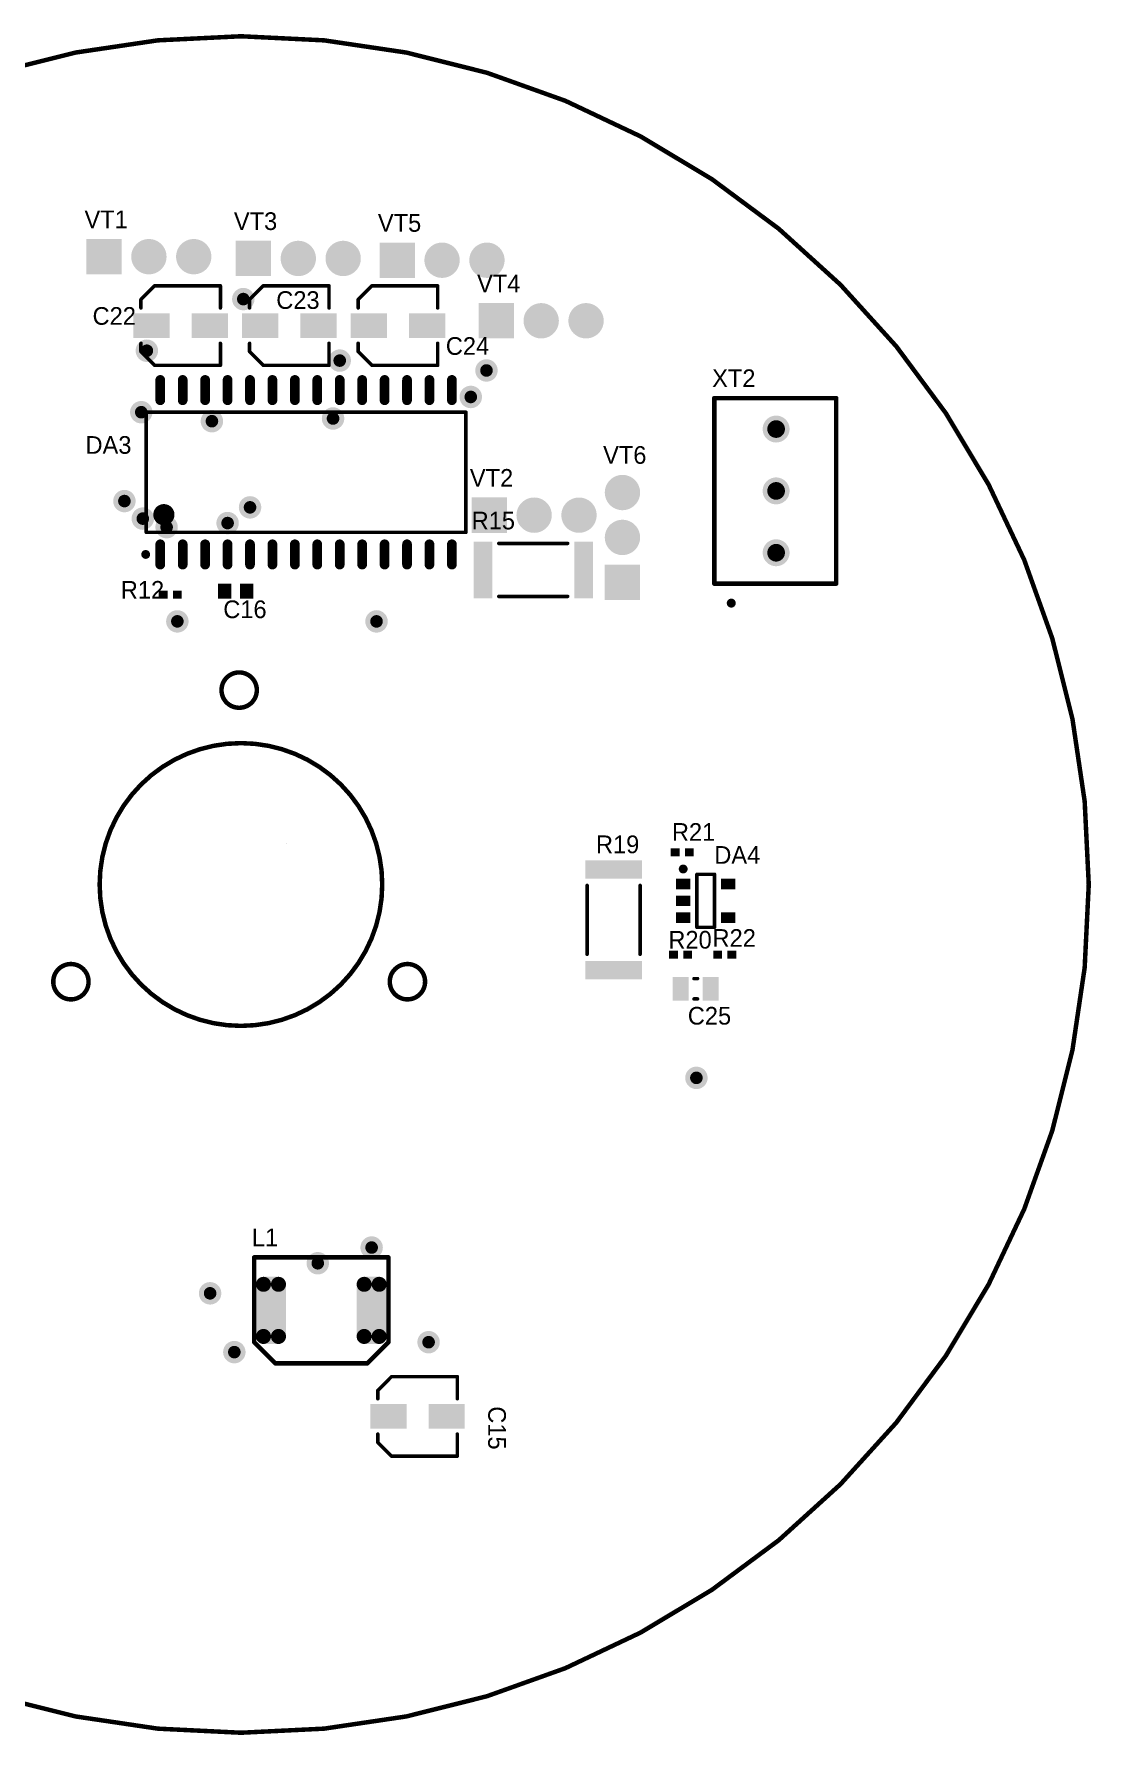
# Model space of a CAD drawing. Header units: millimetres. Extents: x 60.3 to 156.5, y 68.2 to 164.5.
# Drawn here: x 96.7 to 156.5, y 68.2 to 164.5 of the extents above; entities that cross this region are included whole.
import ezdxf

# ---------------------------------------------------------------- set-up
doc = ezdxf.new("R2010")
doc.units = ezdxf.units.MM
for name, color, linetype in [('KeepOutLayer', 6, 'Continuous'), ('MultiLayer', 9, 'Continuous'), ('PadHoleLayer', 156, 'Continuous'), ('TopOverlay', 2, 'Continuous'), ('TopPaste', 8, 'Continuous'), ('ViaHoleLayer', 16, 'Continuous')]:
    doc.layers.add(name, color=color, linetype=linetype)

# ---------------------------------------------------------------- blocks, each defined once
blk = doc.blocks.new('CAP0805_1')
at = {"layer": 'TopOverlay', "const_width": 0.2}
for points in [[(-0.1, 0.575), (0.1, 0.575)], [(-0.1, -0.575), (0.1, -0.575)]]:
    blk.add_lwpolyline(points, dxfattribs=at)
at = {"layer": 'TopOverlay', "const_width": 0.1}
for points in [[(-0.15, 0.575, 1), (-0.05, 0.575, 1)], [(0.05, 0.575, 1), (0.15, 0.575, 1)], [(-0.15, -0.575, 1), (-0.05, -0.575, 1)], [(0.05, -0.575, 1), (0.15, -0.575, 1)]]:
    blk.add_lwpolyline(points, format="xyb", close=True, dxfattribs=at)
at = {"layer": 'TopPaste'}
for points in [[(-0.4, -0.675), (-0.4, 0.675), (-1.3, -0.675), (-1.3, 0.675)], [(1.3, -0.675), (1.3, 0.675), (0.4, -0.675), (0.4, 0.675)]]:
    blk.add_solid(points, dxfattribs=at)
blk = doc.blocks.new('CAPD4_2')
at = {"layer": 'TopOverlay', "const_width": 0.2}
for points in [[(-2.25, 1.475), (-1.475, 2.25)], [(-1.475, 2.25), (2.25, 2.25)], [(2.25, 1), (2.25, 2.25)], [(-2.25, 1), (-2.25, 1.475)], [(-2.25, -1.475), (-2.25, -1)], [(2.25, -2.25), (2.25, -1)], [(-2.25, -1.475), (-1.475, -2.25)], [(-1.475, -2.25), (2.25, -2.25)]]:
    blk.add_lwpolyline(points, dxfattribs=at)
at = {"layer": 'TopOverlay', "const_width": 0.1}
for points in [[(-1.525, 2.25, 1), (-1.425, 2.25, 1)], [(-1.525, 2.25, 1), (-1.425, 2.25, 1)], [(2.2, 2.25, 1), (2.3, 2.25, 1)], [(2.2, 2.25, 1), (2.3, 2.25, 1)], [(-2.3, 1.475, 1), (-2.2, 1.475, 1)], [(-2.3, 1.475, 1), (-2.2, 1.475, 1)], [(-2.3, 1, 1), (-2.2, 1, 1)], [(2.2, 1, 1), (2.3, 1, 1)], [(-2.3, -1, 1), (-2.2, -1, 1)], [(2.2, -1, 1), (2.3, -1, 1)], [(-2.3, -1.475, 1), (-2.2, -1.475, 1)], [(-2.3, -1.475, 1), (-2.2, -1.475, 1)], [(-1.525, -2.25, 1), (-1.425, -2.25, 1)], [(-1.525, -2.25, 1), (-1.425, -2.25, 1)], [(2.2, -2.25, 1), (2.3, -2.25, 1)], [(2.2, -2.25, 1), (2.3, -2.25, 1)]]:
    blk.add_lwpolyline(points, format="xyb", close=True, dxfattribs=at)
at = {"layer": 'TopPaste'}
for points in [[(-0.625, -0.7), (-0.625, 0.7), (-2.675, -0.7), (-2.675, 0.7)], [(2.675, -0.7), (2.675, 0.7), (0.625, -0.7), (0.625, 0.7)]]:
    blk.add_solid(points, dxfattribs=at)
blk = doc.blocks.new('CAPD4_3')
at = {"layer": 'TopOverlay', "const_width": 0.2}
for points in [[(-2.25, 1.475), (-1.475, 2.25)], [(-1.475, 2.25), (2.25, 2.25)], [(2.25, 1), (2.25, 2.25)], [(-2.25, 1), (-2.25, 1.475)], [(-2.25, -1.475), (-2.25, -1)], [(2.25, -2.25), (2.25, -1)], [(-2.25, -1.475), (-1.475, -2.25)], [(-1.475, -2.25), (2.25, -2.25)]]:
    blk.add_lwpolyline(points, dxfattribs=at)
at = {"layer": 'TopOverlay', "const_width": 0.1}
for points in [[(-1.525, 2.25, 1), (-1.425, 2.25, 1)], [(-1.525, 2.25, 1), (-1.425, 2.25, 1)], [(2.2, 2.25, 1), (2.3, 2.25, 1)], [(2.2, 2.25, 1), (2.3, 2.25, 1)], [(-2.3, 1.475, 1), (-2.2, 1.475, 1)], [(-2.3, 1.475, 1), (-2.2, 1.475, 1)], [(-2.3, 1, 1), (-2.2, 1, 1)], [(2.2, 1, 1), (2.3, 1, 1)], [(-2.3, -1, 1), (-2.2, -1, 1)], [(2.2, -1, 1), (2.3, -1, 1)], [(-2.3, -1.475, 1), (-2.2, -1.475, 1)], [(-2.3, -1.475, 1), (-2.2, -1.475, 1)], [(-1.525, -2.25, 1), (-1.425, -2.25, 1)], [(-1.525, -2.25, 1), (-1.425, -2.25, 1)], [(2.2, -2.25, 1), (2.3, -2.25, 1)], [(2.2, -2.25, 1), (2.3, -2.25, 1)]]:
    blk.add_lwpolyline(points, format="xyb", close=True, dxfattribs=at)
at = {"layer": 'TopPaste'}
for points in [[(-0.625, -0.7), (-0.625, 0.7), (-2.675, -0.7), (-2.675, 0.7)], [(2.675, -0.7), (2.675, 0.7), (0.625, -0.7), (0.625, 0.7)]]:
    blk.add_solid(points, dxfattribs=at)
blk = doc.blocks.new('CAPD4_4')
at = {"layer": 'TopOverlay', "const_width": 0.2}
for points in [[(-2.25, 1.475), (-1.475, 2.25)], [(-1.475, 2.25), (2.25, 2.25)], [(2.25, 1), (2.25, 2.25)], [(-2.25, 1), (-2.25, 1.475)], [(-2.25, -1.475), (-2.25, -1)], [(2.25, -2.25), (2.25, -1)], [(-2.25, -1.475), (-1.475, -2.25)], [(-1.475, -2.25), (2.25, -2.25)]]:
    blk.add_lwpolyline(points, dxfattribs=at)
at = {"layer": 'TopOverlay', "const_width": 0.1}
for points in [[(-1.525, 2.25, 1), (-1.425, 2.25, 1)], [(-1.525, 2.25, 1), (-1.425, 2.25, 1)], [(2.2, 2.25, 1), (2.3, 2.25, 1)], [(2.2, 2.25, 1), (2.3, 2.25, 1)], [(-2.3, 1.475, 1), (-2.2, 1.475, 1)], [(-2.3, 1.475, 1), (-2.2, 1.475, 1)], [(-2.3, 1, 1), (-2.2, 1, 1)], [(2.2, 1, 1), (2.3, 1, 1)], [(-2.3, -1, 1), (-2.2, -1, 1)], [(2.2, -1, 1), (2.3, -1, 1)], [(-2.3, -1.475, 1), (-2.2, -1.475, 1)], [(-2.3, -1.475, 1), (-2.2, -1.475, 1)], [(-1.525, -2.25, 1), (-1.425, -2.25, 1)], [(-1.525, -2.25, 1), (-1.425, -2.25, 1)], [(2.2, -2.25, 1), (2.3, -2.25, 1)], [(2.2, -2.25, 1), (2.3, -2.25, 1)]]:
    blk.add_lwpolyline(points, format="xyb", close=True, dxfattribs=at)
at = {"layer": 'TopPaste'}
for points in [[(-0.625, -0.7), (-0.625, 0.7), (-2.675, -0.7), (-2.675, 0.7)], [(2.675, -0.7), (2.675, 0.7), (0.625, -0.7), (0.625, 0.7)]]:
    blk.add_solid(points, dxfattribs=at)
blk = doc.blocks.new('CAP0603_10')
at = {"layer": 'TopPaste'}
for points in [[(-0.25, -0.425), (-0.25, 0.425), (-1, -0.425), (-1, 0.425)], [(1, -0.425), (1, 0.425), (0.25, -0.425), (0.25, 0.425)]]:
    blk.add_solid(points, dxfattribs=at)
blk = doc.blocks.new('CAPD4_11')
at = {"layer": 'TopOverlay', "const_width": 0.2}
for points in [[(-2.25, 1.475), (-1.475, 2.25)], [(-1.475, 2.25), (2.25, 2.25)], [(2.25, 1), (2.25, 2.25)], [(-2.25, 1), (-2.25, 1.475)], [(-2.25, -1.475), (-2.25, -1)], [(2.25, -2.25), (2.25, -1)], [(-2.25, -1.475), (-1.475, -2.25)], [(-1.475, -2.25), (2.25, -2.25)]]:
    blk.add_lwpolyline(points, dxfattribs=at)
at = {"layer": 'TopOverlay', "const_width": 0.1}
for points in [[(-1.525, 2.25, 1), (-1.425, 2.25, 1)], [(-1.525, 2.25, 1), (-1.425, 2.25, 1)], [(2.2, 2.25, 1), (2.3, 2.25, 1)], [(2.2, 2.25, 1), (2.3, 2.25, 1)], [(-2.3, 1.475, 1), (-2.2, 1.475, 1)], [(-2.3, 1.475, 1), (-2.2, 1.475, 1)], [(-2.3, 1, 1), (-2.2, 1, 1)], [(2.2, 1, 1), (2.3, 1, 1)], [(-2.3, -1, 1), (-2.2, -1, 1)], [(2.2, -1, 1), (2.3, -1, 1)], [(-2.3, -1.475, 1), (-2.2, -1.475, 1)], [(-2.3, -1.475, 1), (-2.2, -1.475, 1)], [(-1.525, -2.25, 1), (-1.425, -2.25, 1)], [(-1.525, -2.25, 1), (-1.425, -2.25, 1)], [(2.2, -2.25, 1), (2.3, -2.25, 1)], [(2.2, -2.25, 1), (2.3, -2.25, 1)]]:
    blk.add_lwpolyline(points, format="xyb", close=True, dxfattribs=at)
at = {"layer": 'TopPaste'}
for points in [[(-0.625, -0.7), (-0.625, 0.7), (-2.675, -0.7), (-2.675, 0.7)], [(2.675, -0.7), (2.675, 0.7), (0.625, -0.7), (0.625, 0.7)]]:
    blk.add_solid(points, dxfattribs=at)
blk = doc.blocks.new('350_3_26')
at = {"layer": 'MultiLayer', "const_width": 0.762}
for points in [[(-3.881, 0, 1), (-3.119, 0, 1)], [(-0.381, 0, 1), (0.381, 0, 1)], [(3.119, 0, 1), (3.881, 0, 1)]]:
    blk.add_lwpolyline(points, format="xyb", close=True, dxfattribs=at)
at = {"layer": 'PadHoleLayer', "const_width": 0.5}
for points in [[(-3.75, 0, 1), (-3.25, 0, 1)], [(-0.25, 0, 1), (0.25, 0, 1)], [(3.25, 0, 1), (3.75, 0, 1)]]:
    blk.add_lwpolyline(points, format="xyb", close=True, dxfattribs=at)
at = {"layer": 'TopOverlay', "const_width": 0.254}
for points in [[(-5.25, 3.5), (-5.25, -3.4)], [(-5.25, 3.5), (5.25, 3.5)], [(5.25, 3.5), (5.25, -3.4)], [(-5.25, -3.4), (5.25, -3.4)]]:
    blk.add_lwpolyline(points, dxfattribs=at)
at = {"layer": 'TopOverlay'}
for points, const_width in [([(-5.313, 3.5, 1), (-5.186, 3.5, 1)], 0.127), ([(-5.313, 3.5, 1), (-5.186, 3.5, 1)], 0.127), ([(5.187, 3.5, 1), (5.314, 3.5, 1)], 0.127), ([(5.187, 3.5, 1), (5.314, 3.5, 1)], 0.127), ([(-6.223, 2.54, 1), (-6.477, 2.54, 1)], 0.254), ([(-6.54, 2.54, 1), (-6.413, 2.54, 1)], 0.127), ([(-6.286, 2.54, 1), (-6.16, 2.54, 1)], 0.127), ([(-5.313, -3.4, 1), (-5.186, -3.4, 1)], 0.127), ([(-5.313, -3.4, 1), (-5.186, -3.4, 1)], 0.127), ([(5.187, -3.4, 1), (5.314, -3.4, 1)], 0.127), ([(5.187, -3.4, 1), (5.314, -3.4, 1)], 0.127)]:
    blk.add_lwpolyline(points, format="xyb", close=True, dxfattribs=dict(at, const_width=const_width))
blk = doc.blocks.new('TO_220_33')
at = {"layer": 'MultiLayer', "const_width": 1}
for points in [[(-0.5, 0, 1), (0.5, 0, 1)], [(2.04, 0, 1), (3.04, 0, 1)]]:
    blk.add_lwpolyline(points, format="xyb", close=True, dxfattribs=at)
at = {"layer": 'MultiLayer'}
blk.add_solid([(-3.54, -1), (-1.54, -1), (-3.54, 1), (-1.54, 1)], dxfattribs=at)
at = {"layer": 'PadHoleLayer', "const_width": 0.75}
for points in [[(-2.915, 0, 1), (-2.165, 0, 1)], [(-0.375, 0, 1), (0.375, 0, 1)], [(2.165, 0, 1), (2.915, 0, 1)]]:
    blk.add_lwpolyline(points, format="xyb", close=True, dxfattribs=at)
blk = doc.blocks.new('TO_220_34')
at = {"layer": 'MultiLayer', "const_width": 1}
for points in [[(-0.5, 0, 1), (0.5, 0, 1)], [(2.04, 0, 1), (3.04, 0, 1)]]:
    blk.add_lwpolyline(points, format="xyb", close=True, dxfattribs=at)
at = {"layer": 'MultiLayer'}
blk.add_solid([(-3.54, -1), (-1.54, -1), (-3.54, 1), (-1.54, 1)], dxfattribs=at)
at = {"layer": 'PadHoleLayer', "const_width": 0.75}
for points in [[(-2.915, 0, 1), (-2.165, 0, 1)], [(-0.375, 0, 1), (0.375, 0, 1)], [(2.165, 0, 1), (2.915, 0, 1)]]:
    blk.add_lwpolyline(points, format="xyb", close=True, dxfattribs=at)
blk = doc.blocks.new('TO_220_35')
at = {"layer": 'MultiLayer', "const_width": 1}
for points in [[(-0.5, 0, 1), (0.5, 0, 1)], [(2.04, 0, 1), (3.04, 0, 1)]]:
    blk.add_lwpolyline(points, format="xyb", close=True, dxfattribs=at)
at = {"layer": 'MultiLayer'}
blk.add_solid([(-3.54, -1), (-1.54, -1), (-3.54, 1), (-1.54, 1)], dxfattribs=at)
at = {"layer": 'PadHoleLayer', "const_width": 0.75}
for points in [[(-2.915, 0, 1), (-2.165, 0, 1)], [(-0.375, 0, 1), (0.375, 0, 1)], [(2.165, 0, 1), (2.915, 0, 1)]]:
    blk.add_lwpolyline(points, format="xyb", close=True, dxfattribs=at)
blk = doc.blocks.new('TO_220_36')
at = {"layer": 'MultiLayer', "const_width": 1}
for points in [[(-0.5, 0, 1), (0.5, 0, 1)], [(2.04, 0, 1), (3.04, 0, 1)]]:
    blk.add_lwpolyline(points, format="xyb", close=True, dxfattribs=at)
at = {"layer": 'MultiLayer'}
blk.add_solid([(-3.54, -1), (-1.54, -1), (-3.54, 1), (-1.54, 1)], dxfattribs=at)
at = {"layer": 'PadHoleLayer', "const_width": 0.75}
for points in [[(-2.915, 0, 1), (-2.165, 0, 1)], [(-0.375, 0, 1), (0.375, 0, 1)], [(2.165, 0, 1), (2.915, 0, 1)]]:
    blk.add_lwpolyline(points, format="xyb", close=True, dxfattribs=at)
blk = doc.blocks.new('TO_220_37')
at = {"layer": 'MultiLayer', "const_width": 1}
for points in [[(-0.5, 0, 1), (0.5, 0, 1)], [(2.04, 0, 1), (3.04, 0, 1)]]:
    blk.add_lwpolyline(points, format="xyb", close=True, dxfattribs=at)
at = {"layer": 'MultiLayer'}
blk.add_solid([(-3.54, -1), (-1.54, -1), (-3.54, 1), (-1.54, 1)], dxfattribs=at)
at = {"layer": 'PadHoleLayer', "const_width": 0.75}
for points in [[(-2.915, 0, 1), (-2.165, 0, 1)], [(-0.375, 0, 1), (0.375, 0, 1)], [(2.165, 0, 1), (2.915, 0, 1)]]:
    blk.add_lwpolyline(points, format="xyb", close=True, dxfattribs=at)
blk = doc.blocks.new('TO_220_38')
at = {"layer": 'MultiLayer', "const_width": 1}
for points in [[(-0.5, 0, 1), (0.5, 0, 1)], [(2.04, 0, 1), (3.04, 0, 1)]]:
    blk.add_lwpolyline(points, format="xyb", close=True, dxfattribs=at)
at = {"layer": 'MultiLayer'}
blk.add_solid([(-3.54, -1), (-1.54, -1), (-3.54, 1), (-1.54, 1)], dxfattribs=at)
at = {"layer": 'PadHoleLayer', "const_width": 0.75}
for points in [[(-2.915, 0, 1), (-2.165, 0, 1)], [(-0.375, 0, 1), (0.375, 0, 1)], [(2.165, 0, 1), (2.915, 0, 1)]]:
    blk.add_lwpolyline(points, format="xyb", close=True, dxfattribs=at)
blk = doc.blocks.new('RES0402_42')
at = {"layer": 'TopPaste'}
for points in [[(-0.15, -0.225), (-0.15, 0.225), (-0.65, -0.225), (-0.65, 0.225)], [(0.65, -0.225), (0.65, 0.225), (0.15, -0.225), (0.15, 0.225)]]:
    blk.add_solid(points, dxfattribs=at)
blk = doc.blocks.new('RES0402_43')
at = {"layer": 'TopPaste'}
for points in [[(-0.15, -0.225), (-0.15, 0.225), (-0.65, -0.225), (-0.65, 0.225)], [(0.65, -0.225), (0.65, 0.225), (0.15, -0.225), (0.15, 0.225)]]:
    blk.add_solid(points, dxfattribs=at)
blk = doc.blocks.new('RES0402_44')
at = {"layer": 'TopPaste'}
for points in [[(-0.15, -0.225), (-0.15, 0.225), (-0.65, -0.225), (-0.65, 0.225)], [(0.65, -0.225), (0.65, 0.225), (0.15, -0.225), (0.15, 0.225)]]:
    blk.add_solid(points, dxfattribs=at)
blk = doc.blocks.new('RES2512_45')
at = {"layer": 'TopOverlay', "const_width": 0.2}
for points in [[(1.95, 1.5), (-1.95, 1.5)], [(1.95, -1.5), (-1.95, -1.5)]]:
    blk.add_lwpolyline(points, dxfattribs=at)
at = {"layer": 'TopOverlay', "const_width": 0.1}
for points in [[(-2, 1.5, 1), (-1.9, 1.5, 1)], [(1.9, 1.5, 1), (2, 1.5, 1)], [(-2, -1.5, 1), (-1.9, -1.5, 1)], [(1.9, -1.5, 1), (2, -1.5, 1)]]:
    blk.add_lwpolyline(points, format="xyb", close=True, dxfattribs=at)
at = {"layer": 'TopPaste'}
for points in [[(-2.325, -1.6), (-2.325, 1.6), (-3.375, -1.6), (-3.375, 1.6)], [(3.375, -1.6), (3.375, 1.6), (2.325, -1.6), (2.325, 1.6)]]:
    blk.add_solid(points, dxfattribs=at)
blk = doc.blocks.new('RES2512_49')
at = {"layer": 'TopOverlay', "const_width": 0.2}
for points in [[(-1.95, 1.5), (1.95, 1.5)], [(-1.95, -1.5), (1.95, -1.5)]]:
    blk.add_lwpolyline(points, dxfattribs=at)
at = {"layer": 'TopOverlay', "const_width": 0.1}
for points in [[(-2, 1.5, 1), (-1.9, 1.5, 1)], [(1.9, 1.5, 1), (2, 1.5, 1)], [(-2, -1.5, 1), (-1.9, -1.5, 1)], [(1.9, -1.5, 1), (2, -1.5, 1)]]:
    blk.add_lwpolyline(points, format="xyb", close=True, dxfattribs=at)
at = {"layer": 'TopPaste'}
for points in [[(-2.325, -1.6), (-2.325, 1.6), (-3.375, -1.6), (-3.375, 1.6)], [(3.375, -1.6), (3.375, 1.6), (2.325, -1.6), (2.325, 1.6)]]:
    blk.add_solid(points, dxfattribs=at)
blk = doc.blocks.new('RES0402_52')
at = {"layer": 'TopPaste'}
for points in [[(-0.15, -0.225), (-0.15, 0.225), (-0.65, -0.225), (-0.65, 0.225)], [(0.65, -0.225), (0.65, 0.225), (0.15, -0.225), (0.15, 0.225)]]:
    blk.add_solid(points, dxfattribs=at)
blk = doc.blocks.new('IND6X6_65')
at = {"layer": 'TopOverlay', "const_width": 0.254}
for points in [[(-2.6, 3), (-3.8, 1.8)], [(2.6, 3), (-2.6, 3)], [(3.8, 1.8), (2.6, 3)], [(-3.8, 1.8), (-3.8, -3)], [(3.8, 1.8), (3.8, -3)], [(3.8, -3), (-3.8, -3)]]:
    blk.add_lwpolyline(points, dxfattribs=at)
at = {"layer": 'TopOverlay', "const_width": 0.127}
for points in [[(-2.664, 3, 1), (-2.537, 3, 1)], [(-2.664, 3, 1), (-2.537, 3, 1)], [(2.536, 3, 1), (2.663, 3, 1)], [(2.536, 3, 1), (2.663, 3, 1)], [(-3.864, 1.8, 1), (-3.737, 1.8, 1)], [(-3.864, 1.8, 1), (-3.737, 1.8, 1)], [(3.736, 1.8, 1), (3.863, 1.8, 1)], [(3.736, 1.8, 1), (3.863, 1.8, 1)], [(-3.864, -3, 1), (-3.737, -3, 1)], [(-3.864, -3, 1), (-3.737, -3, 1)], [(3.736, -3, 1), (3.863, -3, 1)], [(3.736, -3, 1), (3.863, -3, 1)]]:
    blk.add_lwpolyline(points, format="xyb", close=True, dxfattribs=at)
at = {"layer": 'TopPaste', "const_width": 0.425}
for points in [[(-3.488, 1.475, 1), (-3.063, 1.475, 1)], [(-2.638, 1.475, 1), (-2.213, 1.475, 1)], [(2.212, 1.475, 1), (2.637, 1.475, 1)], [(3.062, 1.475, 1), (3.487, 1.475, 1)], [(-3.488, -1.475, 1), (-3.063, -1.475, 1)], [(-2.638, -1.475, 1), (-2.213, -1.475, 1)], [(2.212, -1.475, 1), (2.637, -1.475, 1)], [(3.062, -1.475, 1), (3.487, -1.475, 1)]]:
    blk.add_lwpolyline(points, format="xyb", close=True, dxfattribs=at)
at = {"layer": 'TopPaste'}
for points in [[(-3.7, -1.475), (-2, -1.475), (-3.7, 1.475), (-2, 1.475)], [(-3.275, -1.9), (-2.425, -1.9), (-3.275, 1.9), (-2.425, 1.9)], [(2, -1.475), (3.7, -1.475), (2, 1.475), (3.7, 1.475)], [(2.425, -1.9), (3.275, -1.9), (2.425, 1.9), (3.275, 1.9)]]:
    blk.add_solid(points, dxfattribs=at)
blk = doc.blocks.new('SOT23_5_67')
at = {"layer": 'TopOverlay'}
for points, const_width in [([(-1.15, 1.8, 1), (-1.4, 1.8, 1)], 0.25), ([(-1.463, 1.8, 1), (-1.338, 1.8, 1)], 0.125), ([(-1.212, 1.8, 1), (-1.088, 1.8, 1)], 0.125), ([(-0.55, 1.5, 1), (-0.45, 1.5, 1)], 0.1), ([(-0.55, 1.5, 1), (-0.45, 1.5, 1)], 0.1), ([(0.45, 1.5, 1), (0.55, 1.5, 1)], 0.1), ([(0.45, 1.5, 1), (0.55, 1.5, 1)], 0.1), ([(-0.55, -1.5, 1), (-0.45, -1.5, 1)], 0.1), ([(-0.55, -1.5, 1), (-0.45, -1.5, 1)], 0.1), ([(0.45, -1.5, 1), (0.55, -1.5, 1)], 0.1), ([(0.45, -1.5, 1), (0.55, -1.5, 1)], 0.1)]:
    blk.add_lwpolyline(points, format="xyb", close=True, dxfattribs=dict(at, const_width=const_width))
at = {"layer": 'TopOverlay', "const_width": 0.2}
for points in [[(-0.5, -1.5), (-0.5, 1.5)], [(-0.5, 1.5), (0.5, 1.5)], [(0.5, -1.5), (0.5, 1.5)], [(-0.5, -1.5), (0.5, -1.5)]]:
    blk.add_lwpolyline(points, dxfattribs=at)
at = {"layer": 'TopPaste'}
for points in [[(-0.875, 0.65), (-0.875, 1.25), (-1.675, 0.65), (-1.675, 1.25)], [(1.675, 0.65), (1.675, 1.25), (0.875, 0.65), (0.875, 1.25)], [(-0.875, -0.3), (-0.875, 0.3), (-1.675, -0.3), (-1.675, 0.3)], [(-0.875, -1.25), (-0.875, -0.65), (-1.675, -1.25), (-1.675, -0.65)], [(1.675, -1.25), (1.675, -0.65), (0.875, -1.25), (0.875, -0.65)]]:
    blk.add_solid(points, dxfattribs=at)
blk = doc.blocks.new('SOIC28_68')
at = {"layer": 'TopOverlay'}
for points, const_width in [([(-4.525, 9.08, 1), (-4.775, 9.08, 1)], 0.25), ([(-4.838, 9.08, 1), (-4.713, 9.08, 1)], 0.125), ([(-4.587, 9.08, 1), (-4.463, 9.08, 1)], 0.125), ([(-3.45, 9.05, 1), (-3.35, 9.05, 1)], 0.1), ([(-3.45, 9.05, 1), (-3.35, 9.05, 1)], 0.1), ([(3.35, 9.05, 1), (3.45, 9.05, 1)], 0.1), ([(3.35, 9.05, 1), (3.45, 9.05, 1)], 0.1), ([(-2.1, 8.05, 1), (-2.7, 8.05, 1)], 0.6), ([(-2.85, 8.05, 1), (-2.55, 8.05, 1)], 0.3), ([(-2.25, 8.05, 1), (-1.95, 8.05, 1)], 0.3), ([(-3.45, -9.05, 1), (-3.35, -9.05, 1)], 0.1), ([(-3.45, -9.05, 1), (-3.35, -9.05, 1)], 0.1), ([(3.35, -9.05, 1), (3.45, -9.05, 1)], 0.1), ([(3.35, -9.05, 1), (3.45, -9.05, 1)], 0.1)]:
    blk.add_lwpolyline(points, format="xyb", close=True, dxfattribs=dict(at, const_width=const_width))
at = {"layer": 'TopOverlay', "const_width": 0.2}
for points in [[(-3.4, 9.05), (3.4, 9.05)], [(-3.4, 9.05), (-3.4, -9.05)], [(3.4, 9.05), (3.4, -9.05)], [(-3.4, -9.05), (3.4, -9.05)]]:
    blk.add_lwpolyline(points, dxfattribs=at)
at = {"layer": 'TopPaste', "const_width": 0.55}
for points in [[(-5.225, 8.255), (-4.075, 8.255)], [(4.075, 8.255), (5.225, 8.255)], [(-5.225, 6.985), (-4.075, 6.985)], [(4.075, 6.985), (5.225, 6.985)], [(-5.225, 5.715), (-4.075, 5.715)], [(4.075, 5.715), (5.225, 5.715)], [(-5.225, 4.445), (-4.075, 4.445)], [(4.075, 4.445), (5.225, 4.445)], [(-5.225, 3.175), (-4.075, 3.175)], [(4.075, 3.175), (5.225, 3.175)], [(-5.225, 1.905), (-4.075, 1.905)], [(4.075, 1.905), (5.225, 1.905)], [(-5.225, 0.635), (-4.075, 0.635)], [(4.075, 0.635), (5.225, 0.635)], [(-5.225, -0.635), (-4.075, -0.635)], [(4.075, -0.635), (5.225, -0.635)], [(-5.225, -1.905), (-4.075, -1.905)], [(4.075, -1.905), (5.225, -1.905)], [(-5.225, -3.175), (-4.075, -3.175)], [(4.075, -3.175), (5.225, -3.175)], [(-5.225, -4.445), (-4.075, -4.445)], [(4.075, -4.445), (5.225, -4.445)], [(-5.225, -5.715), (-4.075, -5.715)], [(4.075, -5.715), (5.225, -5.715)], [(-5.225, -6.985), (-4.075, -6.985)], [(4.075, -6.985), (5.225, -6.985)], [(-5.225, -8.255), (-4.075, -8.255)], [(4.075, -8.255), (5.225, -8.255)]]:
    blk.add_lwpolyline(points, dxfattribs=at)
at = {"layer": 'TopPaste', "const_width": 0.275}
for points in [[(-5.362, 8.255, 1), (-5.087, 8.255, 1)], [(-4.212, 8.255, 1), (-3.937, 8.255, 1)], [(3.938, 8.255, 1), (4.213, 8.255, 1)], [(5.088, 8.255, 1), (5.363, 8.255, 1)], [(-5.362, 6.985, 1), (-5.087, 6.985, 1)], [(-4.212, 6.985, 1), (-3.937, 6.985, 1)], [(3.938, 6.985, 1), (4.213, 6.985, 1)], [(5.088, 6.985, 1), (5.363, 6.985, 1)], [(-5.362, 5.715, 1), (-5.087, 5.715, 1)], [(-4.212, 5.715, 1), (-3.937, 5.715, 1)], [(3.938, 5.715, 1), (4.213, 5.715, 1)], [(5.088, 5.715, 1), (5.363, 5.715, 1)], [(-5.362, 4.445, 1), (-5.087, 4.445, 1)], [(-4.212, 4.445, 1), (-3.937, 4.445, 1)], [(3.938, 4.445, 1), (4.213, 4.445, 1)], [(5.088, 4.445, 1), (5.363, 4.445, 1)], [(-5.362, 3.175, 1), (-5.087, 3.175, 1)], [(-4.212, 3.175, 1), (-3.937, 3.175, 1)], [(3.938, 3.175, 1), (4.213, 3.175, 1)], [(5.088, 3.175, 1), (5.363, 3.175, 1)], [(-5.362, 1.905, 1), (-5.087, 1.905, 1)], [(-4.212, 1.905, 1), (-3.937, 1.905, 1)], [(3.938, 1.905, 1), (4.213, 1.905, 1)], [(5.088, 1.905, 1), (5.363, 1.905, 1)], [(-5.362, 0.635, 1), (-5.087, 0.635, 1)], [(-4.212, 0.635, 1), (-3.937, 0.635, 1)], [(3.938, 0.635, 1), (4.213, 0.635, 1)], [(5.088, 0.635, 1), (5.363, 0.635, 1)], [(-5.362, -0.635, 1), (-5.087, -0.635, 1)], [(-4.212, -0.635, 1), (-3.937, -0.635, 1)], [(3.938, -0.635, 1), (4.213, -0.635, 1)], [(5.088, -0.635, 1), (5.363, -0.635, 1)], [(-5.362, -1.905, 1), (-5.087, -1.905, 1)], [(-4.212, -1.905, 1), (-3.937, -1.905, 1)], [(3.938, -1.905, 1), (4.213, -1.905, 1)], [(5.088, -1.905, 1), (5.363, -1.905, 1)], [(-5.362, -3.175, 1), (-5.087, -3.175, 1)], [(-4.212, -3.175, 1), (-3.937, -3.175, 1)], [(3.938, -3.175, 1), (4.213, -3.175, 1)], [(5.088, -3.175, 1), (5.363, -3.175, 1)], [(-5.362, -4.445, 1), (-5.087, -4.445, 1)], [(-4.212, -4.445, 1), (-3.937, -4.445, 1)], [(3.938, -4.445, 1), (4.213, -4.445, 1)], [(5.088, -4.445, 1), (5.363, -4.445, 1)], [(-5.362, -5.715, 1), (-5.087, -5.715, 1)], [(-4.212, -5.715, 1), (-3.937, -5.715, 1)], [(3.938, -5.715, 1), (4.213, -5.715, 1)], [(5.088, -5.715, 1), (5.363, -5.715, 1)], [(-5.362, -6.985, 1), (-5.087, -6.985, 1)], [(-4.212, -6.985, 1), (-3.937, -6.985, 1)], [(3.938, -6.985, 1), (4.213, -6.985, 1)], [(5.088, -6.985, 1), (5.363, -6.985, 1)], [(-5.362, -8.255, 1), (-5.087, -8.255, 1)], [(-4.212, -8.255, 1), (-3.937, -8.255, 1)], [(3.938, -8.255, 1), (4.213, -8.255, 1)], [(5.088, -8.255, 1), (5.363, -8.255, 1)]]:
    blk.add_lwpolyline(points, format="xyb", close=True, dxfattribs=at)

msp = doc.modelspace()

# ---------------------------------------------------------------- linework, layer by layer
at = {"layer": 'KeepOutLayer'}
for points, const_width in [([(156.4, 116.327, 1), (60.4, 116.327, 1)], 0.254), ([(109.3, 127.327, 1), (107.3, 127.327, 1)], 0.254), ([(107.236, 127.327, 1), (107.363, 127.327, 1)], 0.127), ([(109.236, 127.327, 1), (109.363, 127.327, 1)], 0.127), ([(116.4, 116.327, 1), (100.4, 116.327, 1)], 0.254), ([(100.337, 116.327, 1), (100.464, 116.327, 1)], 0.127), ([(116.337, 116.327, 1), (116.464, 116.327, 1)], 0.127), ([(156.337, 116.327, 1), (156.464, 116.327, 1)], 0.127), ([(99.774, 110.827, 1), (97.774, 110.827, 1)], 0.254), ([(118.826, 110.827, 1), (116.826, 110.827, 1)], 0.254), ([(97.71, 110.827, 1), (97.837, 110.827, 1)], 0.127), ([(99.71, 110.827, 1), (99.837, 110.827, 1)], 0.127), ([(116.763, 110.827, 1), (116.89, 110.827, 1)], 0.127), ([(118.763, 110.827, 1), (118.89, 110.827, 1)], 0.127)]:
    msp.add_lwpolyline(points, format="xyb", close=True, dxfattribs=dict(at, const_width=const_width))
at = {"layer": 'MultiLayer'}
for p, q in [((107.523, 127.964), (107.663, 128.104)), ((107.663, 128.104), (107.826, 128.213)), ((107.826, 128.213), (108.008, 128.289)), ((108.008, 128.289), (108.202, 128.327)), ((108.202, 128.327), (108.398, 128.327)), ((108.398, 128.327), (108.592, 128.289)), ((108.592, 128.289), (108.774, 128.213)), ((108.774, 128.213), (108.937, 128.104)), ((108.937, 128.104), (109.077, 127.964)), ((107.3, 127.425), (107.338, 127.619)), ((107.3, 127.327), (107.3, 127.425)), ((107.3, 127.229), (107.3, 127.327)), ((107.338, 127.035), (107.3, 127.229)), ((107.338, 127.619), (107.414, 127.801)), ((107.414, 127.801), (107.523, 127.964)), ((109.077, 127.964), (109.186, 127.801)), ((109.186, 127.801), (109.262, 127.619)), ((109.262, 127.619), (109.3, 127.425)), ((109.3, 127.229), (109.262, 127.035)), ((109.3, 127.425), (109.3, 127.327)), ((109.3, 127.327), (109.3, 127.229)), ((107.414, 126.853), (107.338, 127.035)), ((107.523, 126.69), (107.414, 126.853)), ((107.663, 126.55), (107.523, 126.69)), ((107.826, 126.441), (107.663, 126.55)), ((108.008, 126.365), (107.826, 126.441)), ((108.202, 126.327), (108.008, 126.365)), ((108.398, 126.327), (108.202, 126.327)), ((108.592, 126.365), (108.398, 126.327)), ((108.774, 126.441), (108.592, 126.365)), ((108.937, 126.55), (108.774, 126.441)), ((109.077, 126.69), (108.937, 126.55)), ((109.186, 126.853), (109.077, 126.69)), ((109.262, 127.035), (109.186, 126.853)), ((106.454, 124.097), (107.225, 124.25)), ((107.225, 124.25), (108.007, 124.327)), ((108.007, 124.327), (108.793, 124.327)), ((108.793, 124.327), (109.575, 124.25)), ((109.575, 124.25), (110.346, 124.097)), ((104.282, 123.197), (104.975, 123.568)), ((104.975, 123.568), (105.702, 123.868)), ((105.702, 123.868), (106.454, 124.097)), ((110.346, 124.097), (111.098, 123.868)), ((111.098, 123.868), (111.825, 123.568)), ((111.825, 123.568), (112.518, 123.197)), ((102.465, 121.706), (103.021, 122.262)), ((103.021, 122.262), (103.629, 122.76)), ((103.629, 122.76), (104.282, 123.197)), ((112.518, 123.197), (113.171, 122.76)), ((113.171, 122.76), (113.779, 122.262)), ((113.779, 122.262), (114.335, 121.706)), ((101.967, 121.098), (102.465, 121.706)), ((114.335, 121.706), (114.833, 121.098)), ((101.159, 119.752), (101.53, 120.445)), ((101.53, 120.445), (101.967, 121.098)), ((114.833, 121.098), (115.27, 120.445)), ((115.27, 120.445), (115.641, 119.752)), ((100.859, 119.025), (101.159, 119.752)), ((115.641, 119.752), (115.941, 119.025)), ((100.63, 118.273), (100.859, 119.025)), ((111, 118.627), (111, 118.627)), ((115.941, 119.025), (116.17, 118.273)), ((100.4, 116.72), (100.477, 117.502)), ((100.477, 117.502), (100.63, 118.273)), ((116.17, 118.273), (116.323, 117.502)), ((116.323, 117.502), (116.4, 116.72)), ((100.4, 116.327), (100.4, 116.72)), ((116.4, 116.72), (116.4, 116.327)), ((100.4, 115.934), (100.4, 116.327)), ((100.477, 115.152), (100.4, 115.934)), ((116.4, 115.934), (116.323, 115.152)), ((116.4, 116.327), (116.4, 115.934)), ((100.63, 114.381), (100.477, 115.152)), ((116.323, 115.152), (116.17, 114.381)), ((100.859, 113.629), (100.63, 114.381)), ((101.159, 112.902), (100.859, 113.629)), ((115.941, 113.629), (115.641, 112.902)), ((116.17, 114.381), (115.941, 113.629)), ((101.53, 112.209), (101.159, 112.902)), ((115.641, 112.902), (115.27, 112.209)), ((98.136, 111.604), (98.3, 111.713)), ((98.3, 111.713), (98.482, 111.789)), ((98.482, 111.789), (98.675, 111.827)), ((98.675, 111.827), (98.872, 111.827)), ((98.872, 111.827), (99.065, 111.789)), ((99.065, 111.789), (99.247, 111.713)), ((99.247, 111.713), (99.411, 111.604)), ((101.967, 111.556), (101.53, 112.209)), ((115.27, 112.209), (114.833, 111.556)), ((117.353, 111.713), (117.189, 111.604)), ((117.535, 111.789), (117.353, 111.713)), ((117.728, 111.827), (117.535, 111.789)), ((117.826, 111.827), (117.728, 111.827)), ((117.925, 111.827), (117.826, 111.827)), ((118.118, 111.789), (117.925, 111.827)), ((118.3, 111.713), (118.118, 111.789)), ((118.464, 111.604), (118.3, 111.713)), ((97.774, 110.925), (97.812, 111.119)), ((97.774, 110.827), (97.774, 110.925)), ((97.774, 110.729), (97.774, 110.827)), ((97.812, 110.535), (97.774, 110.729)), ((97.812, 111.119), (97.888, 111.301)), ((97.888, 111.301), (97.997, 111.464)), ((97.997, 111.464), (98.136, 111.604)), ((99.411, 111.604), (99.55, 111.464)), ((99.55, 111.464), (99.66, 111.301)), ((99.66, 111.301), (99.735, 111.119)), ((99.735, 111.119), (99.774, 110.925)), ((99.774, 110.729), (99.735, 110.535)), ((99.774, 110.925), (99.774, 110.827)), ((99.774, 110.827), (99.774, 110.729)), ((102.465, 110.948), (101.967, 111.556)), ((103.021, 110.392), (102.465, 110.948)), ((114.335, 110.948), (113.779, 110.392)), ((114.833, 111.556), (114.335, 110.948)), ((116.865, 111.119), (116.826, 110.925)), ((116.826, 110.925), (116.826, 110.827)), ((116.826, 110.827), (116.826, 110.827)), ((116.826, 110.827), (116.826, 110.729)), ((116.826, 110.729), (116.865, 110.535)), ((116.94, 111.301), (116.865, 111.119)), ((117.05, 111.464), (116.94, 111.301)), ((117.189, 111.604), (117.05, 111.464)), ((118.603, 111.464), (118.464, 111.604)), ((118.712, 111.301), (118.603, 111.464)), ((118.788, 111.119), (118.712, 111.301)), ((118.826, 110.925), (118.788, 111.119)), ((118.788, 110.535), (118.826, 110.729)), ((118.826, 110.827), (118.826, 110.925)), ((118.826, 110.729), (118.826, 110.827)), ((97.888, 110.353), (97.812, 110.535)), ((97.997, 110.19), (97.888, 110.353)), ((98.136, 110.05), (97.997, 110.19)), ((98.3, 109.941), (98.136, 110.05)), ((98.482, 109.865), (98.3, 109.941)), ((98.675, 109.827), (98.482, 109.865)), ((98.872, 109.827), (98.675, 109.827)), ((99.065, 109.865), (98.872, 109.827)), ((99.247, 109.941), (99.065, 109.865)), ((99.411, 110.05), (99.247, 109.941)), ((99.55, 110.19), (99.411, 110.05)), ((99.66, 110.353), (99.55, 110.19)), ((99.735, 110.535), (99.66, 110.353)), ((103.629, 109.894), (103.021, 110.392)), ((104.282, 109.457), (103.629, 109.894)), ((113.171, 109.894), (112.518, 109.457)), ((113.779, 110.392), (113.171, 109.894)), ((116.865, 110.535), (116.94, 110.353)), ((116.94, 110.353), (117.05, 110.19)), ((117.05, 110.19), (117.189, 110.05)), ((117.189, 110.05), (117.353, 109.941)), ((117.353, 109.941), (117.535, 109.865)), ((117.535, 109.865), (117.728, 109.827)), ((117.728, 109.827), (117.826, 109.827)), ((117.826, 109.827), (117.925, 109.827)), ((117.925, 109.827), (118.118, 109.865)), ((118.118, 109.865), (118.3, 109.941)), ((118.3, 109.941), (118.464, 110.05)), ((118.464, 110.05), (118.603, 110.19)), ((118.603, 110.19), (118.712, 110.353)), ((118.712, 110.353), (118.788, 110.535)), ((104.975, 109.086), (104.282, 109.457)), ((105.702, 108.786), (104.975, 109.086)), ((106.454, 108.557), (105.702, 108.786)), ((111.098, 108.786), (110.346, 108.557)), ((111.825, 109.086), (111.098, 108.786)), ((112.518, 109.457), (111.825, 109.086)), ((107.225, 108.404), (106.454, 108.557)), ((108.007, 108.327), (107.225, 108.404)), ((108.793, 108.327), (108.007, 108.327)), ((109.575, 108.404), (108.793, 108.327)), ((110.346, 108.557), (109.575, 108.404))]:
    msp.add_line(p, q, dxfattribs=at)
at = {"layer": 'MultiLayer', "const_width": 0.635}
for points in [[(108.217, 149.454, 1), (108.852, 149.454, 1)], [(102.756, 146.533, 1), (103.391, 146.533, 1)], [(113.676, 145.974, 1), (114.311, 145.974, 1)], [(121.984, 145.415, 1), (122.618, 145.415, 1)], [(121.094, 143.916, 1), (121.73, 143.916, 1)], [(102.44, 143.053, 1), (103.075, 143.053, 1)], [(106.439, 142.545, 1), (107.074, 142.545, 1)], [(113.297, 142.697, 1), (113.932, 142.697, 1)], [(101.486, 138.024, 1), (102.121, 138.024, 1)], [(102.527, 137.031, 1), (103.162, 137.031, 1)], [(108.598, 137.668, 1), (109.233, 137.668, 1)], [(103.873, 136.55, 1), (104.508, 136.55, 1)], [(107.328, 136.779, 1), (107.963, 136.779, 1)], [(104.482, 131.216, 1), (105.117, 131.216, 1)], [(115.758, 131.216, 1), (116.393, 131.216, 1)], [(133.87, 105.385, 1), (134.505, 105.385, 1)], [(115.482, 95.783, 1), (116.117, 95.783, 1)], [(112.433, 94.894, 1), (113.068, 94.894, 1)], [(106.337, 93.193, 1), (106.972, 93.193, 1)], [(107.709, 89.865, 1), (108.344, 89.865, 1)], [(118.707, 90.427, 1), (119.342, 90.427, 1)]]:
    msp.add_lwpolyline(points, format="xyb", close=True, dxfattribs=at)
at = {"layer": 'ViaHoleLayer', "const_width": 0.356}
for points in [[(108.356, 149.454, 1), (108.712, 149.454, 1)], [(102.895, 146.533, 1), (103.251, 146.533, 1)], [(113.815, 145.974, 1), (114.171, 145.974, 1)], [(122.123, 145.415, 1), (122.479, 145.415, 1)], [(121.234, 143.916, 1), (121.59, 143.916, 1)], [(102.58, 143.053, 1), (102.935, 143.053, 1)], [(106.578, 142.545, 1), (106.934, 142.545, 1)], [(113.436, 142.697, 1), (113.792, 142.697, 1)], [(101.625, 138.024, 1), (101.981, 138.024, 1)], [(108.737, 137.668, 1), (109.093, 137.668, 1)], [(102.667, 137.031, 1), (103.022, 137.031, 1)], [(104.013, 136.55, 1), (104.369, 136.55, 1)], [(107.467, 136.779, 1), (107.823, 136.779, 1)], [(104.622, 131.216, 1), (104.978, 131.216, 1)], [(115.898, 131.216, 1), (116.254, 131.216, 1)], [(134.009, 105.385, 1), (134.365, 105.385, 1)], [(115.622, 95.783, 1), (115.978, 95.783, 1)], [(112.573, 94.894, 1), (112.928, 94.894, 1)], [(106.477, 93.193, 1), (106.832, 93.193, 1)], [(118.847, 90.427, 1), (119.202, 90.427, 1)], [(107.848, 89.865, 1), (108.204, 89.865, 1)]]:
    msp.add_lwpolyline(points, format="xyb", close=True, dxfattribs=at)

# ---------------------------------------------------------------- block references
for name, p, rotation in [('TO_220_38', (103.188, 151.854), 360), ('TO_220_36', (111.648, 151.754), 360), ('TO_220_34', (119.788, 151.654), 360), ('TO_220_35', (125.4, 148.227), 360), ('SOIC28_68', (112.088, 139.654), 90), ('350_3_26', (138.7, 138.6), 90), ('TO_220_33', (130, 135.967), 90), ('TO_220_37', (125, 137.227), 360), ('RES2512_49', (124.95, 134.127), 360), ('RES0402_52', (104.4, 132.727), 360), ('CAP0603_10', (108.1, 132.927), 180), ('RES2512_45', (129.5, 114.327), 270), ('RES0402_43', (133.388, 118.154), 360), ('SOT23_5_67', (134.713, 115.404), 360), ('RES0402_44', (133.288, 112.354), 360), ('RES0402_42', (135.788, 112.354), 360), ('IND6X6_65', (112.95, 92.227), 180), ('CAPD4_11', (118.4, 86.227), 360)]:
    msp.add_blockref(name, p, dxfattribs=dict(rotation=rotation))
for name, p in [('CAPD4_4', (104.988, 147.954)), ('CAPD4_3', (111.138, 147.954)), ('CAPD4_2', (117.288, 147.954)), ('CAP0805_1', (134.15, 110.427))]:
    msp.add_blockref(name, p)

# ---------------------------------------------------------------- texts
at = {"layer": 'TopOverlay'}
for s, p in [('VT1', (99.543, 153.467)), ('VT3', (108.001, 153.365)), ('VT5', (116.154, 153.264)), ('VT4', (121.768, 149.835)), ('С23', (110.4, 148.9)), ('С22', (100, 148)), ('С24', (120, 146.3)), ('XT2', (135.077, 144.475)), ('DA3', (99.6, 140.7)), ('VT6', (128.905, 140.132)), ('VT2', (121.361, 138.836)), ('R15', (121.463, 136.423)), ('R12', (101.6, 132.5)), ('С16', (107.4, 131.4)), ('R21', (132.8, 118.8)), ('R19', (128.5, 118.1)), ('DA4', (135.2, 117.5)), ('R20', (132.6, 112.7)), ('R22', (135.1, 112.8)), ('С25', (133.7, 108.4)), ('L1', (109.017, 95.86))]:
    msp.add_text(s, height=1, dxfattribs=at).set_placement(p)
msp.add_text('С15', height=1, rotation=270, dxfattribs=at).set_placement((122.4, 86.8))

doc.saveas('drawing.dxf')
